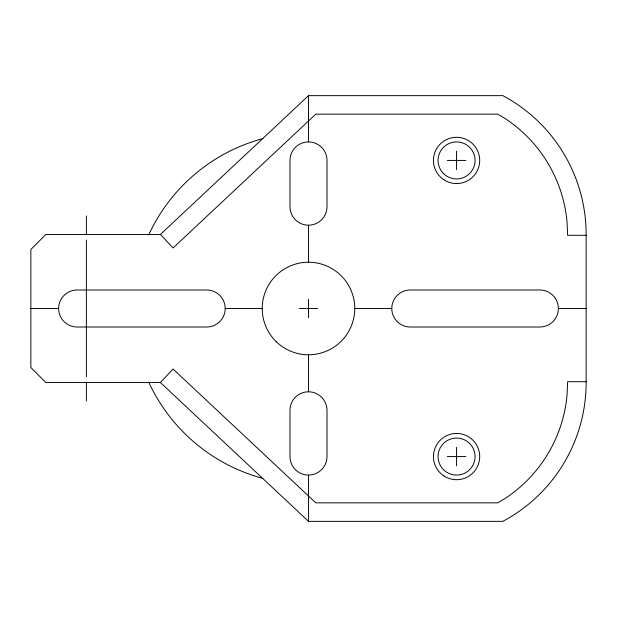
<?xml version="1.0" encoding="UTF-8"?>
<svg xmlns="http://www.w3.org/2000/svg" width="617" height="617" viewBox="0 0 617 617"><rect width="100%" height="100%" fill="white"/><g stroke="black" fill="none" stroke-linecap="round" stroke-linejoin="round"><path stroke-width="0.93" d="M586.15 381.707L586.135 382.54A157.327 157.327 0 0 1 502.84 521.357L308.492 521.357L160.412 382.54L45.874 382.54L30.85 367.508L30.85 249.492L45.874 234.46L160.412 234.46L308.492 95.643L502.84 95.643A157.327 157.327 0 0 1 586.135 234.46L586.15 381.707L567.64 381.707L567.038 395.019A138.802 138.802 0 0 1 504.868 498.636L497.765 502.847L315.811 502.847L173.076 369.035L160.412 382.54M447.31 160.428L465.82 160.428M586.15 235.293L567.64 235.293L567.038 221.981A138.802 138.802 0 0 0 504.868 118.364L497.765 114.153L315.811 114.153L173.076 247.965L160.412 234.46M30.85 308.5L58.615 308.5A18.51 18.51 0 0 1 77.125 289.99L206.687 289.99A18.51 18.51 0 0 1 225.197 308.5L262.217 308.5M299.237 308.5L317.747 308.5M354.767 308.5L391.78 308.5A18.51 18.51 0 0 1 410.29 289.99L539.86 289.99A18.51 18.51 0 0 1 558.37 308.5L586.15 308.5M447.31 456.572L465.82 456.572M456.565 151.173L456.565 169.683M456.565 447.317L456.565 465.827M308.492 95.643L308.492 141.918A18.51 18.51 0 0 1 327.002 160.428L327.002 206.695A18.51 18.51 0 0 1 308.492 225.205L308.492 262.225M308.492 299.245L308.492 317.755M308.492 354.775L308.492 391.795A18.51 18.51 0 0 1 327.002 410.305L327.002 456.572A18.51 18.51 0 0 1 308.492 475.082L308.492 521.357M86.38 215.95L86.38 234.815M86.38 240.09L86.38 376.91M86.38 382.185L86.38 401.05M558.37 308.5A18.51 18.51 0 0 1 539.86 327.01L410.29 327.01A18.51 18.51 0 0 1 391.78 308.5M308.492 141.918A18.51 18.51 0 0 0 289.982 160.428L289.982 206.695A18.51 18.51 0 0 0 308.492 225.205M58.615 308.5A18.51 18.51 0 0 0 77.125 327.01L206.687 327.01A18.51 18.51 0 0 0 225.197 308.5M308.492 475.082A18.51 18.51 0 0 1 289.982 456.572L289.982 410.305A18.51 18.51 0 0 1 308.492 391.795M262.965 478.422A175.914 175.914 0 0 1 148.797 382.278M148.797 234.722A175.914 175.914 0 0 1 262.965 138.578M276.308 341.749A46.275 46.275 0 0 0 353.379 319.745A46.275 46.275 0 0 0 295.79 264.007A46.275 46.275 0 0 0 276.308 341.749M443.476 173.516A18.51 18.51 0 0 0 474.442 165.217A18.51 18.51 0 0 0 451.775 142.55A18.51 18.51 0 0 0 443.476 173.516M447.31 472.607A18.51 18.51 0 0 0 475.075 456.572A18.51 18.51 0 0 0 447.31 440.546A18.51 18.51 0 0 0 447.31 472.607M443.87 475.915A23.137 23.137 0 0 0 479.664 457.899A23.137 23.137 0 0 0 446.168 435.911A23.137 23.137 0 0 0 443.87 475.915M443.87 179.763A23.137 23.137 0 0 0 479.664 161.754A23.137 23.137 0 0 0 446.168 139.758A23.137 23.137 0 0 0 443.87 179.763"/></g></svg>
